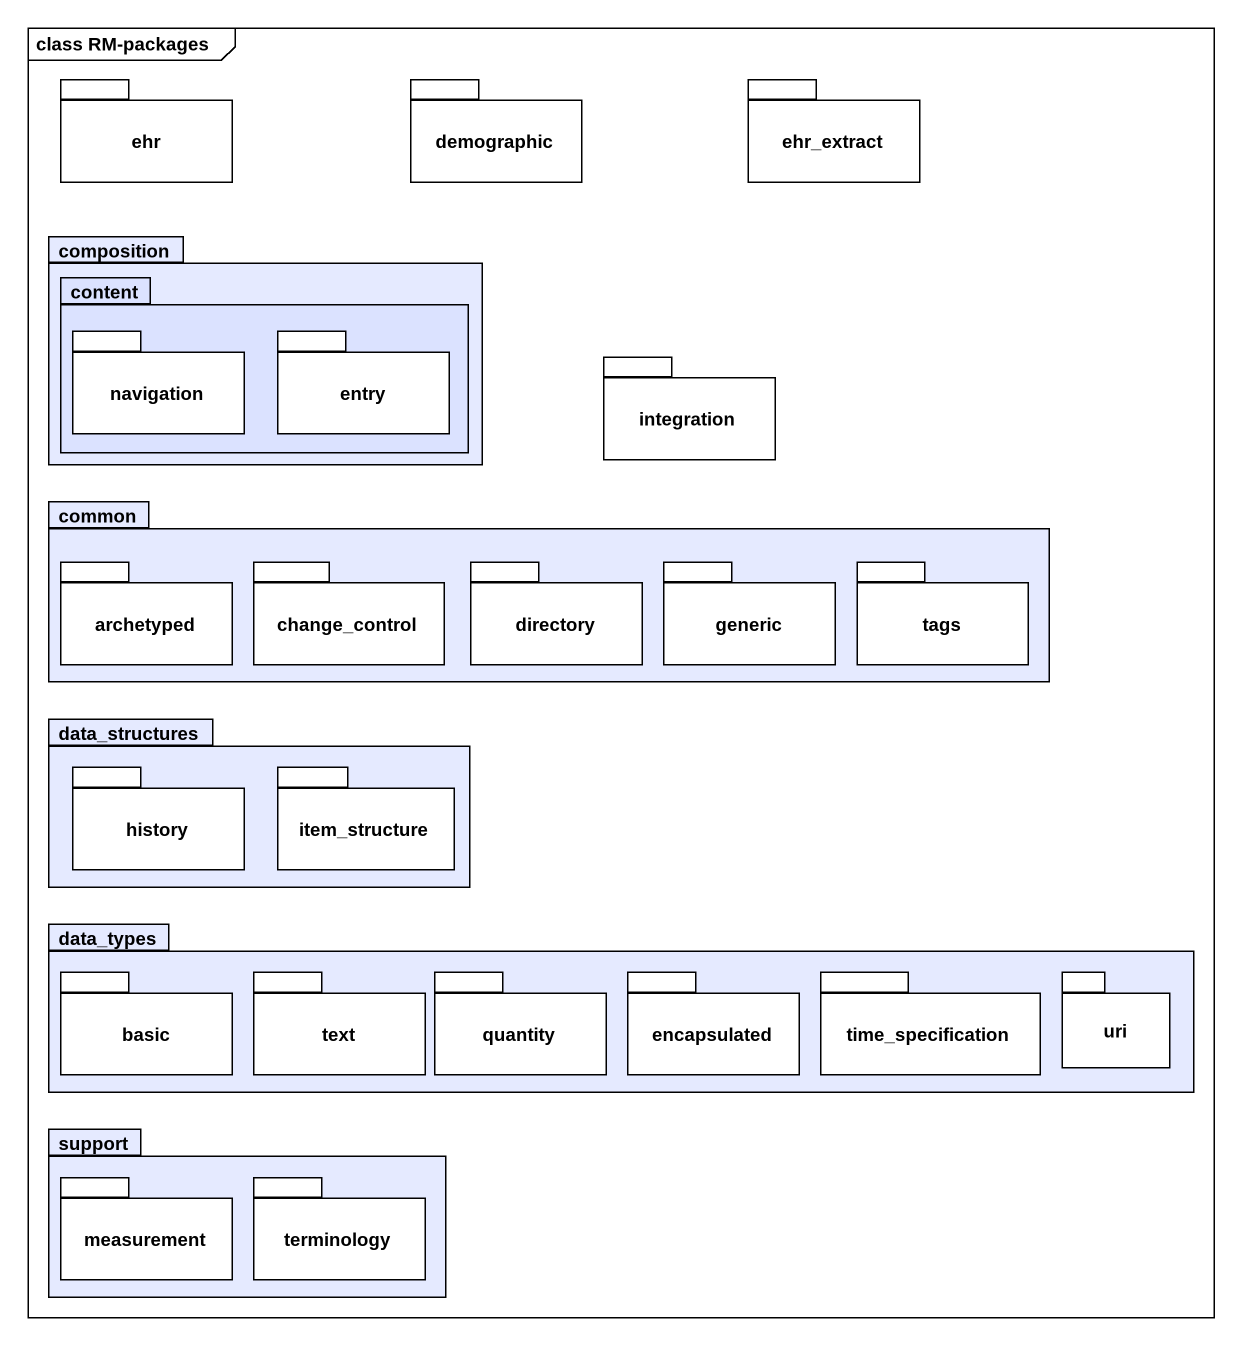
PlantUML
@startuml
mainframe class RM-packages
package ehr {
}
package demographic {
}
package ehr_extract {
}
package composition #E5EAFF {
  package content #DBE2FF {
    package navigation {
    }
    package entry {
    }
  }
}
package integration {
}
package common #E5EAFF {
  package archetyped {
  }
  package change_control {
  }
  package directory {
  }
  package generic {
  }
  package tags {
  }
}
package data_structures #E5EAFF {
  package history {
  }
  package item_structure {
  }
}
package data_types #E5EAFF {
  package basic {
  }
  package text {
  }
  package quantity {
  }
  package encapsulated {
  }
  package time_specification {
  }
  package uri {
  }
}
package support #E5EAFF {
  package measurement {
  }
  package terminology {
  }
}
@enduml
